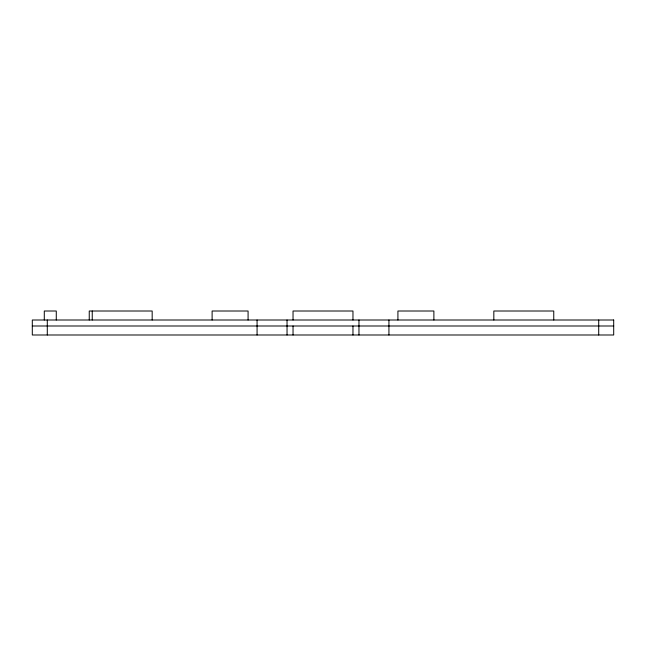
<?xml version="1.0" encoding="UTF-8"?>
<svg xmlns="http://www.w3.org/2000/svg" width="646" height="646" viewBox="0 0 646 646"><rect width="100%" height="100%" fill="white"/><g stroke="black" fill="none" stroke-linecap="round" stroke-linejoin="round"><path stroke-width="0.97" d="M32.3 325.996L613.7 325.996M598.713 320.004L598.713 334.991M553.759 320.004L553.759 311.009L493.827 311.009L493.827 320.004M433.886 320.004L433.886 311.009L397.92 311.009L397.92 320.004M388.932 320.004L388.932 334.991M358.966 320.004L358.966 334.991M352.966 320.004L352.966 311.009L293.034 311.009L293.034 320.004M352.966 325.996L352.966 334.991M293.034 325.996L293.034 334.991M287.034 320.004L287.034 334.991M257.068 320.004L257.068 334.991M248.08 320.004L248.08 311.009L212.114 311.009L212.114 320.004M152.173 320.004L152.173 311.009L89.245 311.009L89.245 320.004M92.241 311.009L92.241 320.004M56.275 320.004L56.275 311.009L44.291 311.009L44.291 320.004M47.287 320.004L47.287 334.991M613.7 320.004L32.3 320.004L32.3 334.991L613.7 334.991L613.7 320.004"/></g></svg>
